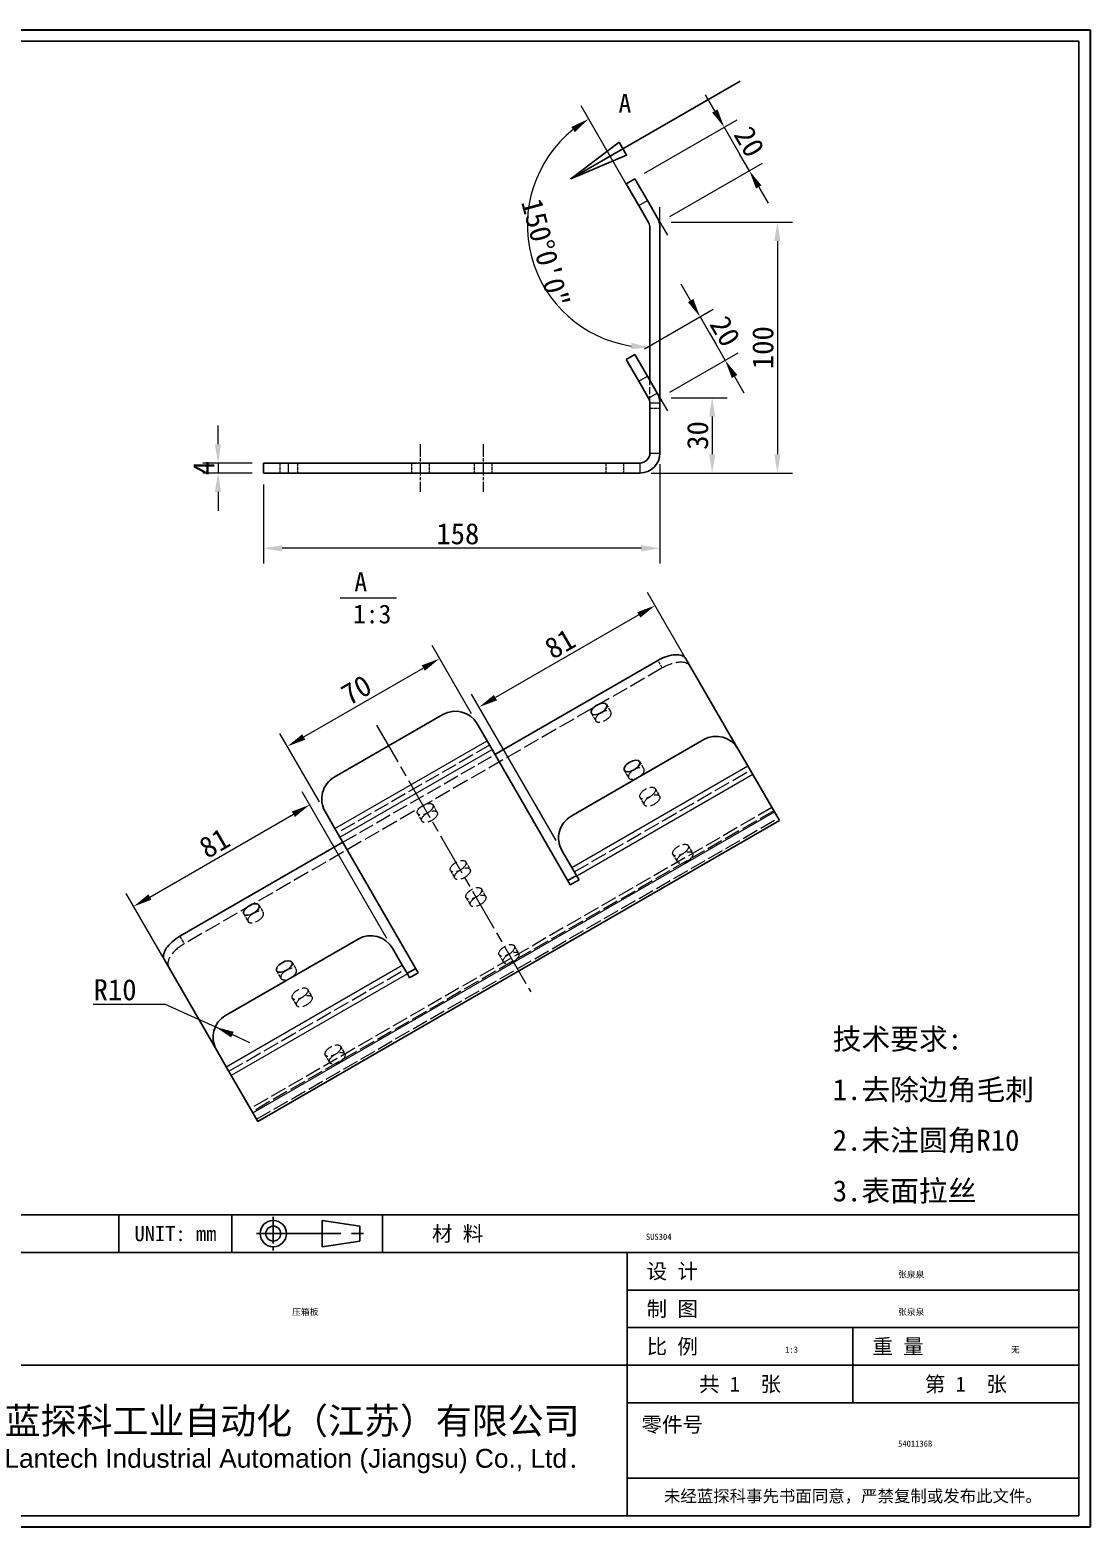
# Model space of a CAD drawing. Header units: millimetres. Extents: x 18 to 875, y 16 to 614.
# Drawn here: x 452 to 875, y 16 to 614 of the extents above; entities that cross this region are included whole.
import ezdxf
from ezdxf.enums import TextEntityAlignment as Align

# ---------------------------------------------------------------- set-up
doc = ezdxf.new("R2018")
doc.units = ezdxf.units.MM
doc.header["$LTSCALE"] = 3
doc.linetypes.add('CHAIN', pattern=[0.3543, 0.2362, -0.0295, 0.0591, -0.0295])
doc.linetypes.add('DASHED', pattern=[0.2067, 0.1654, -0.0413])
for name, color, linetype, lineweight in [('1', 7, 'Continuous', 18), ('可见 (ISO)', 7, 'Continuous', 25), ('可见窄的 (ISO)', 7, 'Continuous', 18), ('图框 (ISO)', 7, 'Continuous', 35), ('标题 (ISO)', 7, 'Continuous', 25)]:
    doc.layers.add(name, color=color, linetype=linetype, lineweight=lineweight)
for name, color, linetype, lineweight, true_color in [('中心线 (ISO)', 1, 'CHAIN', 18, 0xff0000), ('剖切线 (ISO)', 7, 'CHAIN', 25, 0x008000), ('尺寸 (ISO)', 7, 'Continuous', 18, 0x008000), ('符号 (ISO)', 7, 'Continuous', 18, 0x008000), ('隐藏 (ISO)', 5, 'DASHED', 18, 0x0000ff), ('隐藏窄的 (ISO)', 5, 'DASHED', 18, 0x0000ff)]:
    doc.layers.add(name, color=color, linetype=linetype, lineweight=lineweight, true_color=true_color)
doc.styles.add('HZ_33', font='simfang.ttf')
doc.styles.get("Standard").update_dxf_attribs({"font": 'simfang.ttf'})
doc.styles.add('文本样式164', font='SimSun.ttf')
doc.styles.add('最新国标', font='simfang.ttf')
doc.styles.add('注释文本 (ISO)', font='simfang.ttf')
doc.dimstyles.new('默认 (GB)', dxfattribs={"dimscale": 3, "dimtxt": 2.8, "dimasz": 2.5, "dimexe": 2, "dimexo": 1.5, "dimgap": 0.5, "dimtad": 1, "dimtoh": 1, "dimdsep": 46, "dimtxsty": '最新国标', "dimcen": 0.09, "dimdle": 10, "dimclrd": 256, "dimclre": 256, "dimclrt": 256, "dimaunit": 1, "dimadec": 3, "dimazin": 2, "dimtfac": 0.535714, "dimtdec": 3, "dimtmove": 0, "dimatfit": 3, "dimfxl": 0, "dimtolj": 1, "dimlwd": -1, "dimlwe": -1, "dimarcsym": 0})

# ---------------------------------------------------------------- blocks, each defined once
blk = doc.blocks.new('图框 最新国标')
at = {"layer": '图框 (ISO)'}
for p, q in [((6, 204.5), (291.5, 204.5)), ((291.5, 204.5), (291.5, 5.5)), ((291.5, 5.5), (6, 5.5))]:
    blk.add_line(p, q, dxfattribs=at)
at = {"layer": '图框 (ISO)', "color": 7, "linetype": 'Continuous', "lineweight": 25}
for p, q in [((18, 203), (290, 203)), ((18, 203), (290, 203)), ((290, 203), (290, 7)), ((290, 203), (290, 7)), ((290, 7), (6, 7)), ((290, 7), (18, 7))]:
    blk.add_line(p, q, dxfattribs=at)
at = {"layer": '图框 (ISO)', "lineweight": 30}
blk.add_attdef('零件代号', text='', height=2.5, rotation=180, dxfattribs=at).set_placement((35.5, 199), align=Align.MIDDLE_CENTER)
blk = doc.blocks.new('标题栏 最新国标')
at = {"layer": '标题 (ISO)'}
for p, q in [((381.98, -183.84), (196.98, -183.84)), ((196.98, -183.84), (196.98, -223.84)), ((254.48, -183.84), (254.48, -188.84)), ((269.48, -183.84), (269.48, -188.84)), ((281.48, -188.09), (281.48, -184.59)), ((281.48, -184.59), (286.48, -185.34)), ((289.48, -183.84), (289.48, -188.84)), ((381.98, -223.84), (381.98, -183.84)), ((383.48, -183.84), (383.48, -225.34)), ((286.48, -185.34), (286.48, -187.34)), ((196.98, -188.84), (381.98, -188.84)), ((232.98, -188.84), (232.98, -223.84)), ((286.48, -187.34), (281.48, -188.09)), ((321.98, -188.84), (321.98, -223.84)), ((321.98, -193.84), (381.98, -193.84)), ((321.98, -198.84), (381.98, -198.84)), ((351.98, -198.84), (351.98, -208.84)), ((321.98, -203.84), (232.98, -203.84)), ((321.98, -203.84), (381.98, -203.84)), ((321.98, -208.84), (381.98, -208.84)), ((321.98, -218.84), (381.98, -218.84)), ((196.98, -223.84), (381.98, -223.84)), ((383.48, -225.34), (196.98, -225.34))]:
    blk.add_line(p, q, dxfattribs=at)
at = {"layer": '标题 (ISO)', "linetype": 'CHAIN', "ltscale": 5.000333}
blk.add_line((274.98, -184.09), (274.98, -188.59), dxfattribs=at)
at = {"layer": '标题 (ISO)', "linetype": 'CHAIN', "ltscale": 15.834605}
blk.add_line((272.73, -186.34), (286.98, -186.34), dxfattribs=at)
at = {"layer": '标题 (ISO)'}
for radius in [1.75, 1]:
    blk.add_circle((274.98, -186.34), radius, dxfattribs=at)
at = {"layer": '1', "style": '文本样式164'}
for s, p in [('材 料', (299.48, -186.34)), ('UNIT: mm', (261.98, -186.34)), ('设 计', (327.98, -191.34)), ('制 图', (327.98, -196.34)), ('比 例', (327.98, -201.34)), ('重 量', (357.98, -201.34)), ('共 1  张', (336.98, -206.34)), ('第 1  张', (366.98, -206.34))]:
    blk.add_text(s, height=2, dxfattribs=at).set_placement(p, align=Align.MIDDLE_CENTER)
at = {"layer": '标题 (ISO)', "style": '注释文本 (ISO)'}
for s, insert, char_height, attachment_point, line_spacing_factor in [('\\fSimSun|b0|i0;{\\H1.3000;      未注公差角度及线性公差使用m\\P}\\fSimSun|b0|i0;{\\H1.3000;（GB/T1804-2000），未注形位公差使\\P}\\fSimSun|b0|i0;{\\H1.3000;用K级（GB/T 1184-1996）。\\P}\\fSimSun|b0|i0;{\\H1.3000;—————————————————\\P}\\fSimSun|b0|i0;{\\H1.3000;             6以下    ±0.05 mm\\P}\\fSimSun|b0|i0;{\\H1.3000;     6 ～   30以下    ±0.10 mm\\P}\\fSimSun|b0|i0;{\\H1.3000;    30 ～  120以下    ±0.15 mm\\P}\\fSimSun|b0|i0;{\\H1.3000;   120 ～  400以下    ±0.20 mm\\P}\\fSimSun|b0|i0;{\\H1.3000;   400 ～ 1000以下    ±0.30 mm\\P}\\fSimSun|b0|i0;{\\H1.3000;  1000 ～ 2000以下    ±0.50 mm\\P}\\fSimSun|b0|i0;{\\H1.3000;          2000以上    ±0.80 mm\\P}\\fSimSun|b0|i0;{\\H1.3000;\\P}\\fSimSun|b0|i0;{\\H1.3000;           300以下    ±30′\\P}\\fSimSun|b0|i0;{\\H1.3000;   300 ～ 1000以下    ±15′\\P}\\fSimSun|b0|i0;{\\H1.3000;          1000以上    ±5′}', (198.48, -206.63), 1.3, 4, 1.023913), ('\\pxsm0.94;\\fMicrosoft YaHei|b0|i0;{\\H3.5000;蓝探科工业自动化（江苏）有限公司\\P}\\fArial|b0|i0;{\\H2.5000;Lantech Industrial Automation (Jiangsu) Co., Ltd}\\fFangSong|b0|i0;{\\H2.5000;.}', (277.48, -213.84), 2, 5, 0.978695)]:
    blk.add_mtext(s, dxfattribs=dict(at, insert=insert, char_height=char_height, attachment_point=attachment_point, line_spacing_factor=line_spacing_factor))
at = {"layer": '标题 (ISO)', "attachment_point": 5, "style": '注释文本 (ISO)'}
for s, insert, char_height in [('\\fFangSong|b0|i0;零件号', (327.98, -211.84), 2), ('\\fSimSun|b0|i0;{\\H1.6000;未经蓝探科事先书面同意，严禁复制或发布此文件。}', (351.98, -221.34), 1.6)]:
    blk.add_mtext(s, dxfattribs=dict(at, insert=insert, char_height=char_height))
at = {"layer": '标题 (ISO)', "lineweight": 30, "flags": 104}
for tag, height, p in [('材料', 2, (324.48, -186.34)), ('设计人', 2, (357.98, -191.34)), ('库存编号', 3.5, (277.48, -196.34)), ('设计人', 2, (357.98, -196.34)), ('视图比例', 2, (342.98, -201.34)), ('质量\\P3;', 2, (372.98, -201.34)), ('零件代号', 3.5, (357.98, -213.84))]:
    blk.add_attdef(tag, text='', height=height, dxfattribs=at).set_placement(p, align=Align.MIDDLE_CENTER)
blk = doc.blocks.new('*D6')
at = {"layer": 'Defpoints', "color": 0, "transparency": 16777216}
for p in [(703.09, 536.8), (695.09, 436.8), (749.9, 436.8)]:
    blk.add_point(p, dxfattribs=at)
at = {"layer": '尺寸 (ISO)', "color": 116, "true_color": 0x00803f, "transparency": 16777216}
for p, q in [((707.59, 536.8), (755.9, 536.8)), ((749.9, 529.3), (749.9, 444.3)), ((699.59, 436.8), (755.9, 436.8))]:
    blk.add_line(p, q, dxfattribs=at)
for points in [[(748.65, 529.3), (751.15, 529.3), (749.9, 536.8)], [(748.65, 444.3), (751.15, 444.3), (749.9, 436.8)]]:
    blk.add_solid(points, dxfattribs=at)
at = {"layer": '尺寸 (ISO)', "transparency": 16777216, "insert": (744.15, 486.8), "char_height": 8.4, "attachment_point": 5, "rotation": 90, "style": '最新国标'}
blk.add_mtext('\\A1;100', dxfattribs=at)
blk = doc.blocks.new('*D7')
at = {"layer": 'Defpoints', "color": 0, "transparency": 16777216}
for p in [(703.09, 444.8), (545.09, 436.8), (545.09, 406.8)]:
    blk.add_point(p, dxfattribs=at)
at = {"layer": '尺寸 (ISO)', "color": 116, "true_color": 0x00803f, "transparency": 16777216}
for p, q in [((703.09, 440.3), (703.09, 400.8)), ((545.09, 432.3), (545.09, 400.8)), ((695.59, 406.8), (552.59, 406.8))]:
    blk.add_line(p, q, dxfattribs=at)
for points in [[(552.59, 408.05), (552.59, 405.55), (545.09, 406.8)], [(695.59, 408.05), (695.59, 405.55), (703.09, 406.8)]]:
    blk.add_solid(points, dxfattribs=at)
at = {"layer": '尺寸 (ISO)', "transparency": 16777216, "insert": (622.54, 412.54), "char_height": 8.4, "attachment_point": 5, "style": '最新国标'}
blk.add_mtext('\\A1;158', dxfattribs=at)
blk = doc.blocks.new('*D8')
at = {"layer": 'Defpoints', "color": 0, "transparency": 16777216}
for p in [(703.09, 466.8), (695.09, 436.8), (723.9, 436.8)]:
    blk.add_point(p, dxfattribs=at)
at = {"layer": '尺寸 (ISO)', "color": 116, "true_color": 0x00803f, "transparency": 16777216}
for p, q in [((707.59, 466.8), (729.9, 466.8)), ((723.9, 459.3), (723.9, 444.3)), ((699.59, 436.8), (729.9, 436.8))]:
    blk.add_line(p, q, dxfattribs=at)
for points in [[(722.65, 459.3), (725.15, 459.3), (723.9, 466.8)], [(722.65, 444.3), (725.15, 444.3), (723.9, 436.8)]]:
    blk.add_solid(points, dxfattribs=at)
at = {"layer": '尺寸 (ISO)', "transparency": 16777216, "insert": (718.15, 451.8), "char_height": 8.4, "attachment_point": 5, "rotation": 90, "style": '最新国标'}
blk.add_mtext('\\A1;30', dxfattribs=at)
blk = doc.blocks.new('二维转换剖视图0')
at = {"layer": '剖切线 (ISO)', "linetype": 'Continuous'}
for p, q in [((245.03, 197.71), (229.44, 188.71)), ((228.94, 189.57), (222.51, 184.71)), ((229.94, 187.84), (228.94, 189.57)), ((229.44, 188.71), (222.51, 184.71)), ((222.51, 184.71), (229.94, 187.84))]:
    blk.add_line(p, q, dxfattribs=at)
at = {"layer": '剖切线 (ISO)', "linetype": 'Continuous', "flags": 128}
blk.add_lwpolyline([(228.94, 189.57), (222.51, 184.71), (229.94, 187.84), (228.94, 189.57)], dxfattribs=at)
at = {"layer": '剖切线 (ISO)'}
blk.add_solid([(228.94, 189.57), (222.51, 184.71), (229.94, 187.84), (228.94, 189.57)], dxfattribs=at)
at = {"layer": '剖切线 (ISO)', "insert": (228.86, 193.49), "char_height": 2.5, "attachment_point": 7, "style": 'HZ_33'}
blk.add_mtext('A', dxfattribs=at)
blk = doc.blocks.new('*D10')
at = {"layer": 'Defpoints', "color": 0, "transparency": 16777216}
for p in [(615.27, 362.81), (630.27, 336.83), (569.64, 301.83)]:
    blk.add_point(p, dxfattribs=at)
at = {"layer": '尺寸 (ISO)', "color": 116, "true_color": 0x00803f, "transparency": 16777216}
for p, q in [((628.02, 340.73), (612.27, 368.01)), ((561.14, 331.56), (608.77, 359.06)), ((567.39, 305.73), (551.64, 333.01))]:
    blk.add_line(p, q, dxfattribs=at)
for points in [[(608.15, 360.14), (609.4, 357.98), (615.27, 362.81)], [(560.51, 332.64), (561.76, 330.48), (554.64, 327.81)]]:
    blk.add_solid(points, dxfattribs=at)
at = {"layer": '尺寸 (ISO)', "transparency": 16777216, "insert": (582.08, 350.29), "char_height": 8.4, "attachment_point": 5, "rotation": 30, "style": '最新国标'}
blk.add_mtext('\\A1;70', dxfattribs=at)
blk = doc.blocks.new('*D11')
at = {"layer": 'Defpoints', "color": 0, "transparency": 16777216}
for p in [(563.49, 304.49), (596.49, 247.33), (526.34, 206.83)]:
    blk.add_point(p, dxfattribs=at)
at = {"layer": '尺寸 (ISO)', "color": 116, "true_color": 0x00803f, "transparency": 16777216}
for p, q in [((594.24, 251.23), (560.49, 309.68)), ((499.84, 267.74), (557, 300.74)), ((524.09, 210.73), (490.34, 269.18))]:
    blk.add_line(p, q, dxfattribs=at)
for points in [[(556.37, 301.82), (557.62, 299.65), (563.49, 304.49)], [(499.21, 268.82), (500.46, 266.65), (493.34, 263.99)]]:
    blk.add_solid(points, dxfattribs=at)
at = {"layer": '尺寸 (ISO)', "transparency": 16777216, "insert": (525.54, 289.21), "char_height": 8.4, "attachment_point": 5, "rotation": 30, "style": '最新国标'}
blk.add_mtext('\\A1;81', dxfattribs=at)
blk = doc.blocks.new('*D12')
at = {"layer": 'Defpoints', "color": 0, "transparency": 16777216}
for p in [(525.89, 215.94), (535, 211.83)]:
    blk.add_point(p, dxfattribs=at)
at = {"layer": '尺寸 (ISO)', "color": 116, "true_color": 0x00803f, "transparency": 16777216}
for p, q in [((477.23, 224.96), (505.87, 224.96)), ((505.87, 224.96), (519.05, 219.02)), ((525.89, 215.94), (519.05, 219.02)), ((535, 211.83), (525.89, 215.94)), ((532.72, 212.86), (539.56, 209.77))]:
    blk.add_line(p, q, dxfattribs=at)
blk.add_solid([(533.24, 214), (532.21, 211.72), (525.89, 215.94)], dxfattribs=at)
at = {"layer": '尺寸 (ISO)', "transparency": 16777216, "insert": (485.94, 230.71), "char_height": 8.4, "attachment_point": 5, "style": '最新国标'}
blk.add_mtext('\\A1;R10', dxfattribs=at)
blk = doc.blocks.new('*D13')
at = {"layer": 'Defpoints', "color": 0, "transparency": 16777216}
for p in [(650.99, 544.2), (696.84, 539.62), (699.09, 535.72), (699.09, 462.65)]:
    blk.add_point(p, dxfattribs=at)
at = {"layer": '尺寸 (ISO)', "color": 116, "true_color": 0x00803f, "transparency": 16777216}
blk.add_line((694.59, 543.52), (671.67, 583.22), dxfattribs=at)
blk.add_arc((699.09, 535.72), 48.84, 128.80743, 261.19257, dxfattribs=at)
for points in [[(667.77, 574.81), (669.19, 572.75), (674.67, 578.02)], [(691.7, 488.71), (691.51, 486.22), (699.09, 486.89)]]:
    blk.add_solid(points, dxfattribs=at)
at = {"layer": '尺寸 (ISO)', "transparency": 16777216, "insert": (657.46, 524.57), "char_height": 8.4, "attachment_point": 5, "rotation": 285, "style": '最新国标'}
blk.add_mtext('\\A1;150°0\'0"', dxfattribs=at)
blk = doc.blocks.new('*D14')
at = {"layer": 'Defpoints', "color": 0, "transparency": 16777216}
for p in [(526.97, 436.8), (545.09, 440.8), (545.09, 436.8)]:
    blk.add_point(p, dxfattribs=at)
at = {"layer": '尺寸 (ISO)', "color": 116, "true_color": 0x00803f, "transparency": 16777216}
for p, q in [((526.97, 448.3), (526.97, 455.8)), ((540.59, 440.8), (520.97, 440.8)), ((540.59, 436.8), (520.97, 436.8)), ((526.97, 440.8), (526.97, 436.8)), ((526.97, 429.3), (526.97, 421.8))]:
    blk.add_line(p, q, dxfattribs=at)
for points in [[(525.72, 448.3), (528.22, 448.3), (526.97, 440.8)], [(525.72, 429.3), (528.22, 429.3), (526.97, 436.8)]]:
    blk.add_solid(points, dxfattribs=at)
at = {"layer": '尺寸 (ISO)', "transparency": 16777216, "insert": (521.27, 438.8), "char_height": 8.4, "attachment_point": 5, "rotation": 90, "style": '最新国标'}
blk.add_mtext('\\A1;4', dxfattribs=at)
blk = doc.blocks.new('*D15')
at = {"layer": 'Defpoints', "color": 0, "transparency": 16777216}
for p in [(738.72, 557.37), (693.09, 554.12), (703.09, 536.8)]:
    blk.add_point(p, dxfattribs=at)
at = {"layer": '尺寸 (ISO)', "color": 116, "true_color": 0x00803f, "transparency": 16777216}
for p, q in [((724.97, 581.18), (721.22, 587.68)), ((696.98, 556.37), (733.91, 577.69)), ((728.72, 574.69), (732.47, 568.19)), ((732.47, 568.19), (734.97, 563.86)), ((738.72, 557.37), (734.97, 563.86)), ((706.98, 539.05), (743.91, 560.37)), ((742.47, 550.87), (746.22, 544.38))]:
    blk.add_line(p, q, dxfattribs=at)
for points in [[(726.05, 581.81), (723.88, 580.56), (728.72, 574.69)], [(743.55, 551.5), (741.38, 550.25), (738.72, 557.37)]]:
    blk.add_solid(points, dxfattribs=at)
at = {"layer": '尺寸 (ISO)', "transparency": 16777216, "insert": (738.7, 568.9), "char_height": 8.4, "attachment_point": 5, "rotation": 300, "style": '最新国标'}
blk.add_mtext('\\A1;20', dxfattribs=at)
blk = doc.blocks.new('*D16')
at = {"layer": 'Defpoints', "color": 0, "transparency": 16777216}
for p in [(631.04, 343.49), (734.19, 326.83), (664.04, 286.33)]:
    blk.add_point(p, dxfattribs=at)
at = {"layer": '尺寸 (ISO)', "color": 116, "true_color": 0x00803f, "transparency": 16777216}
for p, q in [((731.94, 330.73), (698.19, 389.18)), ((694.69, 380.24), (637.54, 347.24)), ((661.79, 290.23), (628.04, 348.68))]:
    blk.add_line(p, q, dxfattribs=at)
for points in [[(694.07, 381.32), (695.32, 379.15), (701.19, 383.99)], [(636.91, 348.32), (638.16, 346.15), (631.04, 343.49)]]:
    blk.add_solid(points, dxfattribs=at)
at = {"layer": '尺寸 (ISO)', "transparency": 16777216, "insert": (663.24, 368.71), "char_height": 8.4, "attachment_point": 5, "rotation": 30, "style": '最新国标'}
blk.add_mtext('\\A1;81', dxfattribs=at)
blk = doc.blocks.new('*D17')
at = {"layer": 'Defpoints', "color": 0, "transparency": 16777216}
for p in [(693.09, 484.12), (729.07, 481.8), (703.09, 466.8)]:
    blk.add_point(p, dxfattribs=at)
at = {"layer": '尺寸 (ISO)', "color": 116, "true_color": 0x00803f, "transparency": 16777216}
for p, q in [((715.32, 505.61), (711.57, 512.11)), ((696.98, 486.37), (724.26, 502.12)), ((719.07, 499.12), (722.82, 492.62)), ((722.82, 492.62), (725.32, 488.29)), ((706.98, 469.05), (734.26, 484.8)), ((729.07, 481.8), (725.32, 488.29)), ((732.82, 475.3), (736.57, 468.81))]:
    blk.add_line(p, q, dxfattribs=at)
for points in [[(716.4, 506.24), (714.23, 504.99), (719.07, 499.12)], [(733.9, 475.93), (731.73, 474.68), (729.07, 481.8)]]:
    blk.add_solid(points, dxfattribs=at)
at = {"layer": '尺寸 (ISO)', "transparency": 16777216, "insert": (729.05, 493.33), "char_height": 8.4, "attachment_point": 5, "rotation": 300, "style": '最新国标'}
blk.add_mtext('\\A1;20', dxfattribs=at)

msp = doc.modelspace()

# ---------------------------------------------------------------- linework, layer by layer
at = {"layer": '中心线 (ISO)', "ltscale": 7.037547}
for p, q in [((607.5868, 448.2959), (607.5868, 429.2959)), ((632.5868, 448.2959), (632.5868, 429.2959))]:
    msp.add_line(p, q, dxfattribs=at)
at = {"layer": '中心线 (ISO)', "ltscale": 23.990969}
msp.add_line((590.154, 336.3056), (651.5874, 229.8998), dxfattribs=at)
at = {"layer": '可见 (ISO)'}
for p, q in [((693.0868, 554.1164), (689.6227, 552.1164)), ((694.6227, 543.4561), (689.6227, 552.1164)), ((693.0868, 554.1164), (698.0868, 545.4561)), ((698.5509, 536.6523), (694.6227, 543.4561)), ((698.0868, 545.4561), (702.015, 538.6523)), ((699.0868, 473.7241), (699.0868, 534.6523)), ((703.0868, 534.6523), (703.0868, 464.6523)), ((693.0868, 484.1164), (689.6227, 482.1164)), ((693.0868, 484.1164), (698.0868, 475.4561)), ((694.6227, 473.4561), (689.6227, 482.1164)), ((698.5509, 466.6523), (694.6227, 473.4561)), ((702.015, 468.6523), (698.0868, 475.4561)), ((699.0868, 444.7959), (699.0868, 464.6523)), ((703.0868, 444.7959), (703.0868, 464.6523)), ((545.0868, 440.7959), (545.0868, 436.7959)), ((545.0868, 440.7959), (555.0868, 440.7959)), ((555.0868, 436.7959), (545.0868, 436.7959)), ((555.0868, 440.7959), (695.0868, 440.7959)), ((555.0868, 436.7959), (695.0868, 436.7959)), ((637.3356, 324.5848), (702.2875, 362.0848)), ((713.4477, 362.7547), (734.1894, 326.829)), ((573.3048, 315.4893), (616.6061, 340.4893)), ((634.1945, 330.0252), (630.2663, 336.829)), ((634.1945, 330.0252), (636.1945, 326.5611)), ((667.7016, 299.9893), (720.5291, 330.4893)), ((667.3715, 272.5611), (636.1945, 326.5611)), ((734.1894, 326.829), (738.1176, 320.0252)), ((740.1176, 316.5611), (738.1176, 320.0252)), ((740.1176, 316.5611), (748.7157, 301.6688)), ((569.6446, 301.829), (573.5728, 295.0252)), ((750.7157, 298.2047), (748.7157, 301.6688)), ((750.7157, 298.2047), (542.8696, 178.2047)), ((575.5728, 291.5611), (573.5728, 295.0252)), ((511.7619, 252.0848), (576.7138, 289.5848)), ((575.5728, 291.5611), (606.7497, 237.5611)), ((667.9695, 279.5252), (664.0413, 286.329)), ((666.3715, 274.2931), (669.8356, 276.2931)), ((667.9695, 279.5252), (669.9695, 276.0611)), ((669.9695, 276.0611), (670.8356, 274.5611)), ((670.8356, 274.5611), (667.3715, 272.5611)), ((530.0035, 220.4893), (582.8311, 250.9893)), ((596.4913, 247.329), (600.4196, 240.5252)), ((505.6016, 242.7547), (526.3433, 206.829)), ((602.4196, 237.0611), (600.4196, 240.5252)), ((602.2856, 237.2931), (605.7497, 239.2931)), ((603.2856, 235.5611), (602.4196, 237.0611)), ((606.7497, 237.5611), (603.2856, 235.5611)), ((530.2715, 200.0252), (526.3433, 206.829)), ((530.2715, 200.0252), (532.2715, 196.5611)), ((540.8696, 181.6688), (532.2715, 196.5611)), ((540.8696, 181.6688), (542.8696, 178.2047))]:
    msp.add_line(p, q, dxfattribs=at)
for centre, radius, start, end in [((695.0868, 534.6523), 8, 0, 30), ((695.0868, 534.6523), 4, 0, 30), ((695.0868, 464.6523), 4, 0, 30), ((695.0868, 464.6523), 8, 0, 30), ((695.0868, 444.7959), 4, 270, 0), ((695.0868, 444.7959), 8, 270, 0), ((621.6061, 331.829), 10, 30, 120), ((725.5291, 321.829), 10, 30, 120), ((578.3048, 306.829), 10, 120, 210), ((672.7016, 291.329), 10, 120, 210), ((587.8311, 242.329), 10, 30, 120), ((535.0035, 211.829), 10, 120, 210)]:
    msp.add_arc(centre, radius, start, end, dxfattribs=at)
for centre, major_axis, start_param, end_param in [((704.7875, 357.7547), (8.6603, 5), 0, 1.57079633), ((680.5388, 339.7547), (-3.0311, -1.75), 4.56904141, 4.85573655), ((693.6638, 317.0215), (-3.0311, -1.75), 4.56904141, 4.85573655), ((541.9747, 259.7547), (-3.0311, -1.75), 4.56904141, 4.85573655), ((514.2619, 247.7547), (-8.6603, -5), 4.71238898, 6.28318531), ((555.0997, 237.0215), (-3.0311, -1.75), 4.56904141, 4.85573655)]:
    msp.add_ellipse(centre, major_axis=major_axis, ratio=0.5, start_param=start_param, end_param=end_param, dxfattribs=at)
for centre in [(678.8067, 342.7547), (691.9317, 320.0215), (540.2426, 262.7547), (553.3676, 240.0215)]:
    msp.add_ellipse(centre, major_axis=(3.0311, 1.75), ratio=0.5, dxfattribs=at)
at = {"layer": '可见窄的 (ISO)'}
for p, q in [((694.6227, 543.4561), (698.0868, 545.4561)), ((694.6227, 473.4561), (698.0868, 475.4561)), ((698.5509, 466.6523), (702.015, 468.6523)), ((703.0868, 464.6523), (699.0868, 464.6523)), ((699.0868, 444.7959), (703.0868, 444.7959)), ((555.0868, 436.7959), (555.0868, 440.7959)), ((695.0868, 440.7959), (695.0868, 436.7959)), ((573.5728, 295.0252), (634.1945, 330.0252)), ((575.5728, 291.5611), (636.1945, 326.5611)), ((667.9695, 279.5252), (738.1176, 320.0252)), ((740.1176, 316.5611), (669.9695, 276.0611)), ((540.8696, 181.6688), (748.7157, 301.6688)), ((530.2715, 200.0252), (600.4196, 240.5252)), ((602.4196, 237.0611), (532.2715, 196.5611))]:
    msp.add_line(p, q, dxfattribs=at)
at = {"layer": '尺寸 (ISO)'}
for p, q in [((703.0868, 536.7959), (703.0868, 542.7959)), ((703.0868, 536.7959), (703.0868, 542.7959)), ((703.0868, 536.7959), (706.0868, 531.5997)), ((703.0868, 536.7959), (706.0868, 531.5997)), ((703.0868, 466.7959), (703.0868, 472.7959)), ((703.0868, 466.7959), (703.0868, 472.7959)), ((703.0868, 466.7959), (706.0868, 461.5997)), ((703.0868, 466.7959), (706.0868, 461.5997))]:
    msp.add_line(p, q, dxfattribs=at)
at = {"layer": '符号 (ISO)'}
msp.add_line((575.6375, 387.0797), (598.0936, 387.0797), dxfattribs=at)
at = {"layer": '隐藏 (ISO)', "ltscale": 5.759573}
msp.add_line((699.0868, 464.6523), (699.0868, 473.7241), dxfattribs=at)
at = {"layer": '隐藏 (ISO)', "ltscale": 2.539495}
for p, q in [((699.0868, 462.6523), (703.0868, 462.6523)), ((551.5868, 440.7959), (551.5868, 436.7959)), ((558.5868, 440.7959), (558.5868, 436.7959)), ((604.0868, 440.7959), (604.0868, 436.7959)), ((611.0868, 440.7959), (611.0868, 436.7959)), ((629.0868, 440.7959), (629.0868, 436.7959)), ((636.0868, 440.7959), (636.0868, 436.7959)), ((681.5868, 440.7959), (681.5868, 436.7959)), ((688.5868, 440.7959), (688.5868, 436.7959)), ((675.7756, 341.0047), (677.5077, 338.0047)), ((681.8378, 344.5047), (683.5698, 341.5047)), ((688.9006, 318.2715), (690.6327, 315.2715)), ((694.9628, 321.7715), (696.6948, 318.7715)), ((701.2128, 310.9462), (702.9448, 307.9462)), ((612.5558, 304.5047), (614.2878, 301.5047)), ((695.1506, 307.4462), (696.8827, 304.4462)), ((606.4936, 301.0047), (608.2256, 298.0047)), ((714.3378, 288.213), (716.0698, 285.213)), ((625.6808, 281.7715), (627.4128, 278.7715)), ((708.2756, 284.713), (710.0077, 281.713)), ((619.6186, 278.2715), (621.3506, 275.2715)), ((631.9308, 270.9462), (633.6628, 267.9462)), ((543.2737, 264.5047), (545.0058, 261.5047)), ((625.8686, 267.4462), (627.6006, 264.4462)), ((537.2115, 261.0047), (538.9436, 258.0047)), ((645.0558, 248.213), (646.7878, 245.213)), ((556.3987, 241.7715), (558.1308, 238.7715)), ((638.9936, 244.713), (640.7256, 241.713)), ((550.3365, 238.2715), (552.0686, 235.2715)), ((556.5865, 227.4462), (558.3186, 224.4462)), ((562.6487, 230.9462), (564.3808, 227.9462)), ((569.7115, 204.713), (571.4436, 201.713)), ((575.7737, 208.213), (577.5058, 205.213))]:
    msp.add_line(p, q, dxfattribs=at)
at = {"layer": '隐藏 (ISO)', "ltscale": 13.140055}
msp.add_line((704.0195, 359.0848), (513.4939, 249.0848), dxfattribs=at)
at = {"layer": '隐藏 (ISO)', "ltscale": 12.54278}
msp.add_line((576.7138, 289.5848), (637.3356, 324.5848), dxfattribs=at)
at = {"layer": '隐藏 (ISO)', "ltscale": 12.665669}
for centre, major_axis, start_param, end_param in [((706.5195, 354.7547), (8.6603, 5), 0, 1.57079633), ((515.9939, 244.7547), (-8.6603, -5), 4.71238898, 6.28318531)]:
    msp.add_ellipse(centre, major_axis=major_axis, ratio=0.5, start_param=start_param, end_param=end_param, dxfattribs=at)
at = {"layer": '隐藏 (ISO)', "ltscale": 11.281898}
for centre in [(680.5388, 339.7547), (693.6638, 317.0215), (541.9747, 259.7547), (555.0997, 237.0215)]:
    msp.add_ellipse(centre, major_axis=(-3.0311, -1.75), ratio=0.5, start_param=4.85573655, end_param=10.85222672, dxfattribs=at)
at = {"layer": '隐藏 (ISO)', "ltscale": 11.821292}
for centre in [(698.1817, 309.1962), (609.5247, 302.7547), (699.9138, 306.1962), (611.2567, 299.7547), (711.3067, 286.463), (622.6497, 280.0215), (713.0388, 283.463), (624.3817, 277.0215), (628.8997, 269.1962), (630.6317, 266.1962), (642.0247, 246.463), (643.7567, 243.463), (559.6176, 229.1962), (561.3497, 226.1962), (572.7426, 206.463), (574.4747, 203.463)]:
    msp.add_ellipse(centre, major_axis=(3.0311, 1.75), ratio=0.5, dxfattribs=at)
at = {"layer": '隐藏窄的 (ISO)', "ltscale": 2.539495}
for p, q in [((704.0195, 359.0848), (702.2875, 362.0848)), ((511.7619, 252.0848), (513.4939, 249.0848))]:
    msp.add_line(p, q, dxfattribs=at)
at = {"layer": '隐藏窄的 (ISO)', "ltscale": 12.54278}
msp.add_line((635.1945, 328.2931), (574.5728, 293.2931), dxfattribs=at)
at = {"layer": '隐藏窄的 (ISO)', "ltscale": 13.062409}
for p, q in [((668.9695, 277.7931), (739.1176, 318.2931)), ((531.2715, 198.2931), (601.4196, 238.7931))]:
    msp.add_line(p, q, dxfattribs=at)
at = {"layer": '隐藏窄的 (ISO)', "ltscale": 12.901145}
for p, q in [((747.7157, 303.4008), (539.8696, 183.4008)), ((748.4477, 302.1329), (540.6016, 182.1329)), ((542.3337, 179.1329), (750.1798, 299.1329))]:
    msp.add_line(p, q, dxfattribs=at)

# ---------------------------------------------------------------- block references
at = {"xscale": 3, "yscale": 3, "zscale": 3}
msp.add_blockref('图框 最新国标', (0, 0), dxfattribs=at)
ref = msp.add_blockref('标题栏 最新国标', (-275.9476, 692.5328), dxfattribs=dict(xscale=3, yscale=3, zscale=3))
lines = msp.add_mtext('5401136B', dxfattribs={"layer": '标题 (ISO)', "insert": (798, 51), "char_height": 2.5, "attachment_point": 1})
ref.add_attrib('零件代号', '', (798, 51), dxfattribs={"flags": 104}).embed_mtext(lines)
lines = msp.add_mtext('压箱板', dxfattribs={"layer": '标题 (ISO)', "insert": (556.5, 103.5), "char_height": 2.5, "attachment_point": 1})
ref.add_attrib('库存编号', '', (556.5, 103.5), dxfattribs={"flags": 104}).embed_mtext(lines)
lines = msp.add_mtext('无', dxfattribs={"layer": '标题 (ISO)', "insert": (843, 88.5), "char_height": 2.5, "attachment_point": 1})
ref.add_attrib('质量\\P3;', '', (843, 88.5), dxfattribs={"flags": 104}).embed_mtext(lines)
lines = msp.add_mtext('1:3', dxfattribs={"layer": '标题 (ISO)', "insert": (753, 88.5), "char_height": 2.5, "attachment_point": 1})
ref.add_attrib('视图比例', '', (753, 88.5), dxfattribs={"flags": 104}).embed_mtext(lines)
lines = msp.add_mtext('张泉泉', dxfattribs={"layer": '标题 (ISO)', "insert": (798, 118.5), "char_height": 2.5, "attachment_point": 1})
ref.add_attrib('设计人', '', (798, 118.5), dxfattribs={"flags": 104}).embed_mtext(lines)
lines = msp.add_mtext('张泉泉', dxfattribs={"layer": '标题 (ISO)', "insert": (798, 103.5), "char_height": 2.5, "attachment_point": 1})
ref.add_attrib('设计人', '', (798, 103.5), dxfattribs={"flags": 104}).embed_mtext(lines)
lines = msp.add_mtext('SUS304', dxfattribs={"layer": '标题 (ISO)', "insert": (697.5, 133.5), "char_height": 2.5, "attachment_point": 1})
ref.add_attrib('材料', '', (697.5, 133.5), dxfattribs={"flags": 104}).embed_mtext(lines)
at = {"layer": '剖切线 (ISO)', "xscale": 3, "yscale": 3, "zscale": 3}
msp.add_blockref('二维转换剖视图0', (0, 0), dxfattribs=at)

# ---------------------------------------------------------------- texts
at = {"layer": '符号 (ISO)', "char_height": 7.5, "attachment_point": 7, "style": 'HZ_33'}
for s, insert in [('A ', (581.2995, 389.6633)), (' 1:3', (575.6375, 376.7328))]:
    msp.add_mtext(s, dxfattribs=dict(at, insert=insert))
at = {"layer": '符号 (ISO)', "insert": (771.9567, 180.38), "char_height": 8.4, "width": 88.028069, "attachment_point": 4, "line_spacing_factor": 1.441304, "style": '注释文本 (ISO)'}
msp.add_mtext('\\fFangSong|b0|i0;{\\H8.4000;技术要求:\\P}\\fFangSong|b0|i0;{\\H8.4000;1.去除边角毛刺\\P}\\fFangSong|b0|i0;{\\H8.4000;2.未注圆角R10\\P}\\fFangSong|b0|i0;{\\H8.4000;3.表面拉丝}', dxfattribs=at)

# ---------------------------------------------------------------- dimensions: what is measured, and where the dimension line sits
at = {"layer": '尺寸 (ISO)', "color": 116, "true_color": 0x00803f}
for base, p1, p2, angle, override, picture, middle in [((738.7175, 557.3673), (693.0868, 554.1164), (703.0868, 536.7959), 120, {"dimgap": 0.5, "dimtoh": 0, "dimdec": 2, "dimtol": 0, "dimlim": 0, "dimtp": 0, "dimtm": 0, "dimtdec": 3, "dimtofl": 0}, '*D15', (733.7175, 566.0275)), ((749.8968, 436.7959), (703.0868, 536.7959), (695.0868, 436.7959), 270, {"dimgap": 0.5, "dimtoh": 0, "dimdec": 2, "dimtol": 0, "dimlim": 0, "dimtp": 0, "dimtm": 0, "dimtdec": 3, "dimtofl": 0, "dimatfit": 1}, '*D6', (749.8968, 486.7959)), ((729.0675, 481.7959), (693.0868, 484.1164), (703.0868, 466.7959), 120, {"dimgap": 0.5, "dimtoh": 0, "dimdec": 2, "dimtol": 0, "dimlim": 0, "dimtp": 0, "dimtm": 0, "dimtdec": 3, "dimtofl": 0}, '*D17', (724.0675, 490.4561)), ((723.8959, 436.7959), (703.0868, 466.7959), (695.0868, 436.7959), 270, {"dimgap": 0.5, "dimtoh": 0, "dimdec": 2, "dimtol": 0, "dimlim": 0, "dimtp": 0, "dimtm": 0, "dimtdec": 3, "dimtofl": 0, "dimatfit": 1}, '*D8', (723.8959, 451.7959)), ((526.9673, 436.7959), (545.0868, 440.7959), (545.0868, 436.7959), 90, {"dimgap": 0.5, "dimtoh": 0, "dimdec": 2, "dimtol": 0, "dimlim": 0, "dimtp": 0, "dimtm": 0, "dimtdec": 3, "dimtofl": 1, "dimatfit": 1}, '*D14', (526.9673, 438.7959)), ((631.0413, 343.4867), (734.1894, 326.829), (664.0413, 286.329), 210, {"dimgap": 0.5, "dimtoh": 0, "dimdec": 2, "dimtol": 0, "dimlim": 0, "dimtp": 0, "dimtm": 0, "dimtdec": 3, "dimtofl": 0, "dimatfit": 1}, '*D16', (666.1154, 363.7367)), ((615.2663, 362.8098), (569.6446, 301.829), (630.2663, 336.829), 210, {"dimgap": 0.5, "dimtoh": 0, "dimdec": 2, "dimtol": 0, "dimlim": 0, "dimtp": 0, "dimtm": 0, "dimtdec": 3, "dimtofl": 0, "dimatfit": 1}, '*D10', (584.9555, 345.3098)), ((563.4913, 304.4867), (526.3433, 206.829), (596.4913, 247.329), 30, {"dimgap": 0.5, "dimtoh": 0, "dimdec": 2, "dimtol": 0, "dimlim": 0, "dimtp": 0, "dimtm": 0, "dimtdec": 3, "dimtofl": 0, "dimatfit": 1}, '*D11', (528.4173, 284.2367))]:
    dim = msp.add_linear_dim(base=base, p1=p1, p2=p2, angle=angle, dimstyle='默认 (GB)', override=override, dxfattribs=at)
    dim.commit()
    dim.dimension.update_dxf_attribs({"geometry": picture, "text_midpoint": middle, "dimtype": 160})
dim = msp.add_angular_dim_3p(base=(650.9902, 544.2048), center=(699.0868, 535.7241), p1=(696.8368, 539.6212), p2=(699.0868, 462.6523), dimstyle='默认 (GB)', override={"dimgap": 0.5, "dimtoh": 0, "dimse2": 1, "dimtol": 0, "dimlim": 0, "dimtp": 0, "dimtm": 0, "dimtdec": 2}, dxfattribs=at)
dim.commit()
dim.dimension.update_dxf_attribs({"geometry": '*D13', "text_midpoint": (651.9124, 523.0837), "dimtype": 165})
dim = msp.add_linear_dim(base=(545.0868, 406.7959), p1=(703.0868, 444.7959), p2=(545.0868, 436.7959), dimstyle='默认 (GB)', override={"dimgap": 0.5, "dimtoh": 0, "dimdec": 2, "dimtol": 0, "dimlim": 0, "dimtp": 0, "dimtm": 0, "dimtdec": 3, "dimtofl": 0, "dimatfit": 1}, dxfattribs=at)
dim.commit()
dim.dimension.update_dxf_attribs({"geometry": '*D7', "text_midpoint": (622.5421, 406.7959), "dimtype": 160})
dim = msp.add_radius_dim(center=(535.0035, 211.829), mpoint=(525.8871, 215.9389), dimstyle='默认 (GB)', override={"dimgap": 0.5, "dimtih": 1, "dimdec": 2, "dimlfac": 1, "dimcen": 0, "dimtol": 0, "dimlim": 0, "dimtp": 0, "dimtm": 0, "dimtdec": 3}, dxfattribs=at)
dim.commit()
dim.dimension.update_dxf_attribs({"geometry": '*D12', "text_midpoint": (485.9399, 224.9625), "dimtype": 164})

doc.saveas('drawing.dxf')
